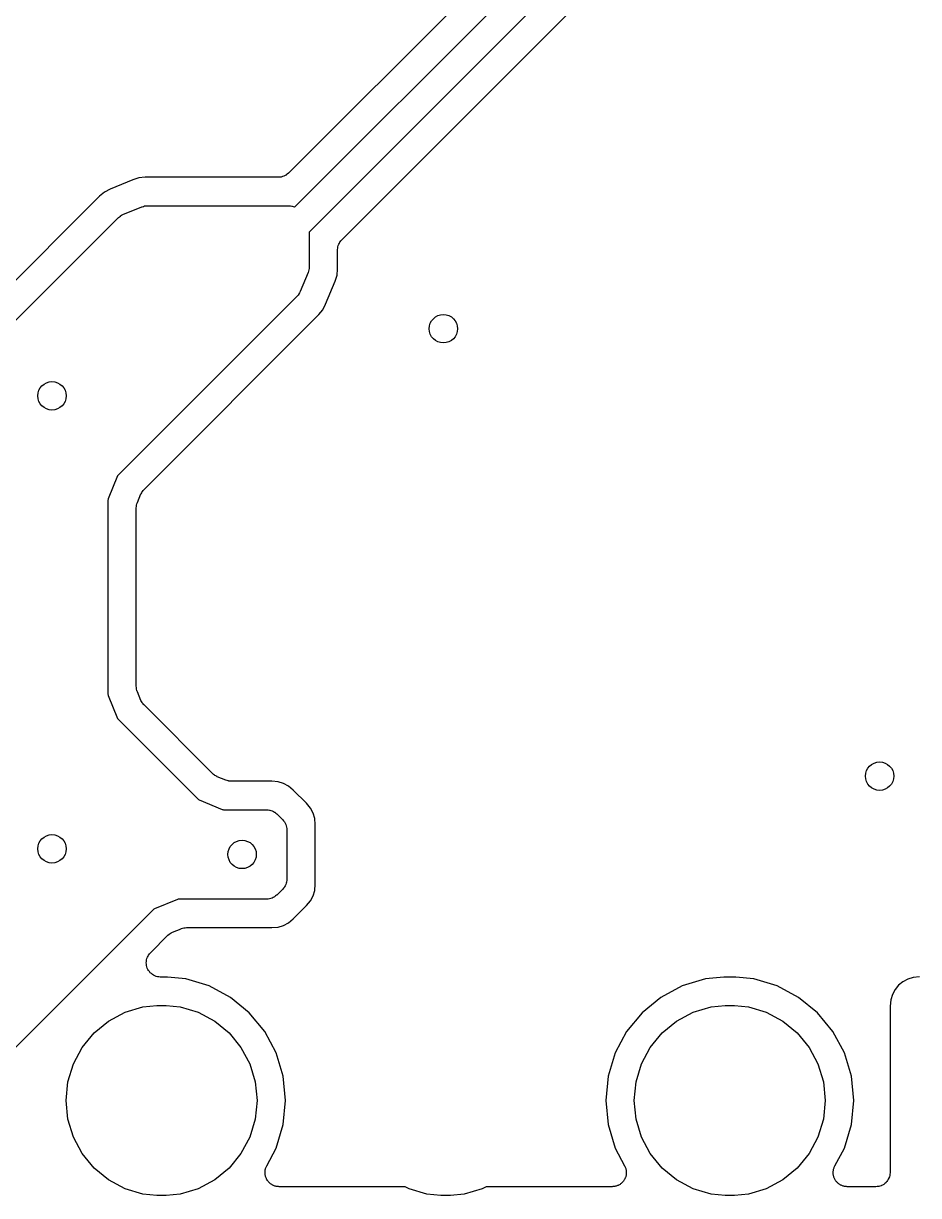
# Model space of a CAD drawing. Extents: x 150.4 to 195, y -135.4 to -96.2.
# Drawn here: x 155.44 to 163.45, y -135.15 to -124.67 of the extents above; entities that cross this region are included whole.
import ezdxf

# ---------------------------------------------------------------- set-up
doc = ezdxf.new("R2010")
doc.units = 0
doc.header["$MEASUREMENT"] = 0
doc.layers.add('BLACK', color=7, linetype='CONTINUOUS')

msp = doc.modelspace()

# ---------------------------------------------------------------- linework, layer by layer
at = {"layer": 'BLACK', "linetype": 'CONTINUOUS'}
for p, q in [((163.11, -120.714), (157.815, -126.009)), ((157.872, -126.311), (163.303, -120.88)), ((163.447, -121.089), (158, -126.536)), ((158.291, -126.604), (161.248, -123.648)), ((156.424, -126.068), (156.219, -126.153)), ((156.478, -126.051), (156.424, -126.068)), ((156.533, -126.046), (156.478, -126.051)), ((157.725, -126.046), (156.533, -126.046)), ((157.737, -126.045), (157.725, -126.046)), ((157.748, -126.044), (157.737, -126.045)), ((157.749, -126.044), (157.748, -126.044)), ((157.75, -126.044), (157.749, -126.044)), ((157.761, -126.04), (157.75, -126.044)), ((157.772, -126.037), (157.761, -126.04)), ((157.773, -126.037), (157.772, -126.037)), ((157.784, -126.031), (157.773, -126.036)), ((157.773, -126.036), (157.773, -126.037)), ((157.794, -126.026), (157.784, -126.031)), ((157.795, -126.025), (157.794, -126.026)), ((157.804, -126.017), (157.795, -126.025)), ((157.795, -126.025), (157.795, -126.025)), ((157.814, -126.01), (157.804, -126.017)), ((157.815, -126.009), (157.814, -126.01)), ((157.815, -126.009), (157.815, -126.009)), ((157.815, -126.009), (157.815, -126.009)), ((157.815, -126.009), (157.815, -126.009)), ((156.219, -126.153), (156.169, -126.179)), ((156.126, -126.215), (155.115, -127.226)), ((156.169, -126.179), (156.126, -126.215)), ((156.323, -126.386), (156.334, -126.38)), ((156.334, -126.38), (156.504, -126.31)), ((156.504, -126.31), (156.505, -126.309)), ((156.504, -126.31), (156.504, -126.31)), ((156.504, -126.31), (156.504, -126.31)), ((156.504, -126.31), (156.504, -126.31)), ((156.505, -126.309), (156.517, -126.306)), ((156.517, -126.306), (156.528, -126.302)), ((156.528, -126.302), (156.528, -126.302)), ((156.528, -126.302), (156.529, -126.302)), ((156.529, -126.302), (156.541, -126.301)), ((156.541, -126.301), (156.552, -126.3)), ((156.552, -126.3), (157.82, -126.3)), ((157.82, -126.3), (157.821, -126.3)), ((157.821, -126.3), (157.821, -126.3)), ((157.821, -126.3), (157.821, -126.3)), ((157.821, -126.3), (157.822, -126.3)), ((157.822, -126.3), (157.834, -126.301)), ((157.834, -126.301), (157.845, -126.303)), ((157.845, -126.303), (157.846, -126.303)), ((157.846, -126.303), (157.847, -126.303)), ((157.847, -126.303), (157.858, -126.306)), ((157.858, -126.306), (157.869, -126.31)), ((157.869, -126.31), (157.87, -126.31)), ((157.87, -126.31), (157.87, -126.31)), ((157.87, -126.31), (157.872, -126.311)), ((155.308, -127.392), (156.292, -126.408)), ((156.292, -126.408), (156.293, -126.407)), ((156.292, -126.408), (156.292, -126.408)), ((156.292, -126.408), (156.292, -126.408)), ((156.293, -126.407), (156.294, -126.406)), ((156.294, -126.406), (156.303, -126.399)), ((156.303, -126.399), (156.312, -126.392)), ((156.312, -126.392), (156.312, -126.391)), ((156.312, -126.391), (156.313, -126.391)), ((156.313, -126.391), (156.323, -126.386)), ((158, -126.536), (158, -126.848)), ((158.254, -126.692), (158.255, -126.681)), ((158.254, -126.694), (158.254, -126.692)), ((158.254, -126.867), (158.254, -126.694)), ((158.254, -126.694), (158.254, -126.694)), ((158.254, -126.694), (158.254, -126.694)), ((158.254, -126.694), (158.254, -126.694)), ((158.255, -126.681), (158.257, -126.669)), ((158.257, -126.668), (158.26, -126.657)), ((158.257, -126.669), (158.257, -126.668)), ((158.257, -126.668), (158.257, -126.668)), ((158.26, -126.657), (158.264, -126.645)), ((158.264, -126.644), (158.27, -126.634)), ((158.264, -126.645), (158.264, -126.644)), ((158.264, -126.645), (158.264, -126.645)), ((158.27, -126.634), (158.275, -126.624)), ((158.275, -126.624), (158.276, -126.623)), ((158.276, -126.622), (158.284, -126.614)), ((158.276, -126.623), (158.276, -126.622)), ((158.284, -126.614), (158.291, -126.604)), ((157.99, -126.896), (157.92, -127.066)), ((157.994, -126.885), (157.99, -126.896)), ((157.997, -126.874), (157.994, -126.885)), ((157.998, -126.873), (157.997, -126.873)), ((157.997, -126.873), (157.997, -126.874)), ((157.999, -126.861), (157.998, -126.873)), ((158, -126.85), (157.999, -126.861)), ((158, -126.848), (158, -126.848)), ((158, -126.848), (158, -126.848)), ((158, -126.848), (158, -126.848)), ((158, -126.848), (158, -126.85)), ((158.249, -126.922), (158.254, -126.867)), ((158.147, -127.181), (158.232, -126.976)), ((158.232, -126.976), (158.249, -126.922)), ((157.892, -127.108), (156.294, -128.706)), ((157.9, -127.099), (157.892, -127.108)), ((157.907, -127.09), (157.9, -127.099)), ((157.908, -127.089), (157.907, -127.09)), ((157.914, -127.078), (157.908, -127.089)), ((157.908, -127.089), (157.908, -127.089)), ((157.919, -127.068), (157.914, -127.078)), ((157.92, -127.067), (157.919, -127.068)), ((157.92, -127.066), (157.92, -127.067)), ((157.92, -127.067), (157.92, -127.067)), ((157.92, -127.067), (157.92, -127.067)), ((158.121, -127.231), (158.147, -127.181)), ((156.523, -128.836), (158.085, -127.274)), ((158.085, -127.274), (158.121, -127.231)), ((156.287, -128.716), (156.202, -128.921)), ((156.29, -128.711), (156.287, -128.716)), ((156.294, -128.706), (156.29, -128.711)), ((156.464, -128.954), (156.495, -128.877)), ((156.495, -128.877), (156.496, -128.876)), ((156.496, -128.876), (156.502, -128.866)), ((156.502, -128.866), (156.507, -128.855)), ((156.507, -128.855), (156.508, -128.855)), ((156.508, -128.854), (156.516, -128.845)), ((156.508, -128.855), (156.508, -128.854)), ((156.516, -128.845), (156.523, -128.836)), ((156.201, -128.927), (156.2, -128.933)), ((156.2, -128.933), (156.2, -130.667)), ((156.202, -128.921), (156.201, -128.927)), ((156.454, -129.001), (156.455, -128.989)), ((156.454, -129.003), (156.454, -129.001)), ((156.454, -129.003), (156.454, -129.003)), ((156.454, -129.003), (156.454, -129.003)), ((156.454, -130.597), (156.454, -129.003)), ((156.454, -129.003), (156.454, -129.003)), ((156.455, -128.989), (156.456, -128.978)), ((156.456, -128.978), (156.457, -128.977)), ((156.457, -128.976), (156.46, -128.965)), ((156.457, -128.977), (156.457, -128.976)), ((156.46, -128.965), (156.464, -128.954)), ((156.2, -130.667), (156.201, -130.673)), ((156.201, -130.673), (156.202, -130.679)), ((156.202, -130.679), (156.287, -130.884)), ((156.455, -130.609), (156.454, -130.597)), ((156.456, -130.62), (156.455, -130.609)), ((156.456, -130.621), (156.456, -130.62)), ((156.456, -130.622), (156.456, -130.621)), ((156.46, -130.633), (156.456, -130.622)), ((156.463, -130.644), (156.46, -130.633)), ((156.464, -130.646), (156.463, -130.644)), ((156.495, -130.723), (156.464, -130.646)), ((156.464, -130.646), (156.464, -130.646)), ((156.464, -130.646), (156.464, -130.646)), ((156.464, -130.646), (156.464, -130.646)), ((156.501, -130.733), (156.495, -130.723)), ((156.506, -130.743), (156.501, -130.733)), ((156.507, -130.744), (156.506, -130.743)), ((156.514, -130.753), (156.507, -130.744)), ((156.507, -130.744), (156.507, -130.744)), ((156.522, -130.763), (156.514, -130.753)), ((156.523, -130.764), (156.522, -130.763)), ((157.136, -131.377), (156.523, -130.764)), ((156.523, -130.764), (156.523, -130.764)), ((156.523, -130.764), (156.523, -130.764)), ((156.523, -130.764), (156.523, -130.764)), ((156.287, -130.884), (156.29, -130.889)), ((156.29, -130.889), (156.294, -130.894)), ((156.294, -130.894), (157.006, -131.606)), ((157.145, -131.384), (157.136, -131.377)), ((157.154, -131.392), (157.145, -131.384)), ((157.155, -131.392), (157.154, -131.392)), ((157.155, -131.393), (157.155, -131.392)), ((157.166, -131.398), (157.155, -131.393)), ((157.176, -131.404), (157.166, -131.398)), ((157.177, -131.405), (157.176, -131.404)), ((157.254, -131.436), (157.177, -131.405)), ((157.265, -131.44), (157.254, -131.436)), ((157.276, -131.443), (157.265, -131.44)), ((157.277, -131.443), (157.276, -131.443)), ((157.278, -131.444), (157.277, -131.443)), ((157.289, -131.445), (157.278, -131.444)), ((157.301, -131.446), (157.289, -131.445)), ((157.303, -131.446), (157.301, -131.446)), ((157.667, -131.446), (157.303, -131.446)), ((157.303, -131.446), (157.303, -131.446)), ((157.303, -131.446), (157.303, -131.446)), ((157.303, -131.446), (157.303, -131.446)), ((157.722, -131.451), (157.667, -131.446)), ((157.77, -131.466), (157.722, -131.451)), ((157.814, -131.489), (157.77, -131.466)), ((157.857, -131.525), (157.814, -131.489)), ((157.006, -131.606), (157.011, -131.61)), ((157.011, -131.61), (157.016, -131.613)), ((157.016, -131.613), (157.221, -131.698)), ((157.975, -131.643), (157.857, -131.525)), ((157.221, -131.698), (157.227, -131.699)), ((157.227, -131.699), (157.233, -131.7)), ((157.233, -131.7), (157.62, -131.7)), ((157.62, -131.7), (157.621, -131.7)), ((157.621, -131.7), (157.621, -131.7)), ((157.621, -131.7), (157.621, -131.7)), ((157.621, -131.7), (157.622, -131.7)), ((157.622, -131.7), (157.634, -131.701)), ((157.634, -131.701), (157.645, -131.703)), ((157.645, -131.703), (157.646, -131.703)), ((157.646, -131.703), (157.647, -131.703)), ((157.647, -131.703), (157.658, -131.706)), ((157.658, -131.706), (157.669, -131.71)), ((157.669, -131.71), (157.67, -131.71)), ((157.67, -131.71), (157.67, -131.71)), ((157.67, -131.71), (157.681, -131.716)), ((157.681, -131.716), (157.691, -131.721)), ((157.691, -131.721), (157.692, -131.722)), ((157.692, -131.722), (157.692, -131.722)), ((157.692, -131.722), (157.701, -131.73)), ((158.011, -131.686), (157.975, -131.643)), ((158.034, -131.73), (158.011, -131.686)), ((157.701, -131.73), (157.71, -131.737)), ((157.71, -131.737), (157.763, -131.79)), ((157.763, -131.79), (157.763, -131.79)), ((157.763, -131.79), (157.763, -131.79)), ((157.763, -131.79), (157.763, -131.79)), ((157.763, -131.79), (157.764, -131.791)), ((157.764, -131.791), (157.771, -131.8)), ((157.771, -131.8), (157.779, -131.809)), ((157.779, -131.809), (157.779, -131.81)), ((157.779, -131.81), (157.78, -131.81)), ((157.78, -131.81), (157.785, -131.821)), ((157.785, -131.821), (157.79, -131.831)), ((157.79, -131.831), (157.791, -131.832)), ((157.791, -131.832), (157.791, -131.832)), ((157.791, -131.832), (157.794, -131.844)), ((158.049, -131.778), (158.034, -131.73)), ((158.054, -131.833), (158.049, -131.778)), ((158.054, -132.367), (158.054, -131.833)), ((157.794, -131.844), (157.798, -131.855)), ((157.798, -131.855), (157.798, -131.856)), ((157.798, -131.856), (157.798, -131.856)), ((157.798, -131.856), (157.799, -131.868)), ((157.799, -131.868), (157.8, -131.88)), ((157.8, -131.88), (157.8, -132.32)), ((157.797, -132.347), (157.794, -132.358)), ((157.799, -132.334), (157.797, -132.345)), ((157.797, -132.345), (157.797, -132.346)), ((157.797, -132.346), (157.797, -132.347)), ((157.8, -132.322), (157.799, -132.334)), ((157.8, -132.32), (157.8, -132.321)), ((157.8, -132.321), (157.8, -132.321)), ((157.8, -132.321), (157.8, -132.321)), ((157.8, -132.321), (157.8, -132.322)), ((157.763, -132.41), (157.71, -132.463)), ((157.77, -132.401), (157.763, -132.41)), ((157.778, -132.392), (157.77, -132.401)), ((157.779, -132.391), (157.778, -132.392)), ((157.778, -132.392), (157.778, -132.392)), ((157.784, -132.381), (157.779, -132.391)), ((157.79, -132.37), (157.784, -132.381)), ((157.794, -132.358), (157.79, -132.369)), ((157.79, -132.369), (157.79, -132.37)), ((157.79, -132.37), (157.79, -132.37)), ((158.034, -132.47), (158.049, -132.422)), ((158.049, -132.422), (158.054, -132.367)), ((156.821, -132.502), (156.616, -132.587)), ((156.827, -132.501), (156.821, -132.502)), ((156.833, -132.5), (156.827, -132.501)), ((157.62, -132.5), (156.833, -132.5)), ((157.632, -132.499), (157.62, -132.5)), ((157.644, -132.498), (157.632, -132.499)), ((157.645, -132.498), (157.644, -132.498)), ((157.644, -132.498), (157.644, -132.498)), ((157.656, -132.494), (157.645, -132.498)), ((157.668, -132.491), (157.656, -132.494)), ((157.669, -132.49), (157.668, -132.491)), ((157.668, -132.491), (157.668, -132.491)), ((157.679, -132.485), (157.669, -132.49)), ((157.69, -132.48), (157.679, -132.485)), ((157.691, -132.479), (157.69, -132.479)), ((157.69, -132.479), (157.69, -132.48)), ((157.7, -132.471), (157.691, -132.479)), ((157.709, -132.464), (157.7, -132.471)), ((157.71, -132.463), (157.709, -132.464)), ((157.71, -132.463), (157.71, -132.463)), ((157.71, -132.463), (157.71, -132.463)), ((157.71, -132.463), (157.71, -132.463)), ((157.857, -132.675), (157.975, -132.557)), ((157.975, -132.557), (158.011, -132.514)), ((158.011, -132.514), (158.034, -132.47)), ((156.606, -132.594), (155.094, -134.106)), ((156.611, -132.59), (156.606, -132.594)), ((156.616, -132.587), (156.611, -132.59)), ((156.777, -132.795), (156.854, -132.764)), ((156.854, -132.764), (156.856, -132.763)), ((156.854, -132.764), (156.854, -132.764)), ((156.854, -132.764), (156.854, -132.764)), ((156.854, -132.764), (156.854, -132.764)), ((156.856, -132.763), (156.867, -132.76)), ((156.867, -132.76), (156.878, -132.756)), ((156.878, -132.756), (156.879, -132.756)), ((156.879, -132.756), (156.88, -132.756)), ((156.88, -132.756), (156.891, -132.755)), ((156.891, -132.755), (156.903, -132.754)), ((156.903, -132.754), (157.667, -132.754)), ((157.667, -132.754), (157.722, -132.749)), ((157.722, -132.749), (157.77, -132.734)), ((157.77, -132.734), (157.814, -132.711)), ((157.814, -132.711), (157.857, -132.675)), ((156.58, -132.979), (156.736, -132.823)), ((156.736, -132.823), (156.737, -132.822)), ((156.736, -132.823), (156.736, -132.823)), ((156.736, -132.823), (156.736, -132.823)), ((156.736, -132.823), (156.736, -132.823)), ((156.737, -132.822), (156.747, -132.814)), ((156.747, -132.814), (156.756, -132.807)), ((156.756, -132.807), (156.757, -132.806)), ((156.756, -132.807), (156.756, -132.807)), ((156.757, -132.806), (156.767, -132.801)), ((156.767, -132.801), (156.777, -132.795)), ((156.572, -132.989), (156.58, -132.979)), ((156.543, -133.068), (156.544, -133.056)), ((156.543, -133.069), (156.543, -133.068)), ((156.543, -133.068), (156.543, -133.068)), ((156.544, -133.081), (156.543, -133.069)), ((156.544, -133.056), (156.545, -133.044)), ((156.545, -133.093), (156.544, -133.081)), ((156.545, -133.043), (156.549, -133.032)), ((156.545, -133.044), (156.545, -133.043)), ((156.545, -133.044), (156.545, -133.044)), ((156.549, -133.032), (156.553, -133.02)), ((156.553, -133.02), (156.559, -133.009)), ((156.553, -133.02), (156.553, -133.02)), ((156.553, -133.02), (156.553, -133.02)), ((156.559, -133.009), (156.564, -132.998)), ((156.564, -132.998), (156.564, -132.998)), ((156.564, -132.998), (156.565, -132.998)), ((156.565, -132.998), (156.572, -132.989)), ((156.549, -133.105), (156.545, -133.093)), ((156.545, -133.093), (156.545, -133.093)), ((156.545, -133.093), (156.545, -133.093)), ((156.552, -133.117), (156.549, -133.105)), ((156.558, -133.128), (156.552, -133.117)), ((156.552, -133.117), (156.552, -133.117)), ((156.552, -133.117), (156.552, -133.117)), ((156.564, -133.139), (156.558, -133.128)), ((156.571, -133.148), (156.564, -133.139)), ((156.564, -133.139), (156.564, -133.139)), ((156.564, -133.139), (156.564, -133.139)), ((156.579, -133.158), (156.571, -133.148)), ((156.589, -133.166), (156.579, -133.158)), ((156.579, -133.158), (156.579, -133.158)), ((156.579, -133.158), (156.579, -133.158)), ((156.598, -133.174), (156.589, -133.166)), ((156.609, -133.18), (156.598, -133.174)), ((156.598, -133.174), (156.598, -133.174)), ((156.598, -133.174), (156.598, -133.174)), ((156.62, -133.186), (156.609, -133.18)), ((156.632, -133.19), (156.62, -133.186)), ((156.62, -133.186), (156.62, -133.186)), ((156.62, -133.186), (156.62, -133.186)), ((156.643, -133.193), (156.632, -133.19)), ((156.644, -133.193), (156.643, -133.193)), ((156.656, -133.195), (156.644, -133.193)), ((156.644, -133.193), (156.644, -133.193)), ((156.668, -133.196), (156.656, -133.195)), ((156.669, -133.196), (156.668, -133.196)), ((156.668, -133.196), (156.668, -133.196)), ((156.668, -133.196), (156.668, -133.196)), ((156.67, -133.196), (156.669, -133.196)), ((156.734, -133.196), (156.67, -133.196)), ((156.896, -133.212), (156.734, -133.196)), ((161.706, -133.196), (161.544, -133.212)), ((161.814, -133.196), (161.706, -133.196)), ((161.976, -133.212), (161.814, -133.196)), ((163.456, -133.194), (163.4, -133.2)), ((157.105, -133.275), (156.896, -133.212)), ((157.296, -133.378), (157.105, -133.275)), ((161.335, -133.275), (161.144, -133.378)), ((161.544, -133.212), (161.335, -133.275)), ((162.185, -133.275), (161.976, -133.212)), ((162.376, -133.378), (162.185, -133.275)), ((163.27, -133.27), (163.238, -133.308)), ((163.308, -133.238), (163.27, -133.27)), ((163.352, -133.214), (163.308, -133.238)), ((163.4, -133.2), (163.352, -133.214)), ((157.464, -133.516), (157.296, -133.378)), ((161.144, -133.378), (160.976, -133.516)), ((162.544, -133.516), (162.376, -133.378)), ((163.2, -133.4), (163.194, -133.456)), ((163.214, -133.352), (163.2, -133.4)), ((163.238, -133.308), (163.214, -133.352)), ((156.353, -133.511), (156.513, -133.462)), ((156.513, -133.462), (156.638, -133.45)), ((156.638, -133.45), (156.722, -133.45)), ((156.722, -133.45), (156.847, -133.462)), ((156.847, -133.462), (157.007, -133.511)), ((161.433, -133.511), (161.593, -133.462)), ((161.593, -133.462), (161.718, -133.45)), ((161.718, -133.45), (161.802, -133.45)), ((161.802, -133.45), (161.927, -133.462)), ((161.927, -133.462), (162.087, -133.511)), ((163.194, -133.456), (163.194, -134.944)), ((156.076, -133.696), (156.205, -133.59)), ((156.205, -133.59), (156.353, -133.511)), ((157.007, -133.511), (157.155, -133.59)), ((157.155, -133.59), (157.284, -133.696)), ((157.602, -133.684), (157.464, -133.516)), ((160.976, -133.516), (160.838, -133.684)), ((161.156, -133.696), (161.285, -133.59)), ((161.285, -133.59), (161.433, -133.511)), ((162.087, -133.511), (162.235, -133.59)), ((162.235, -133.59), (162.364, -133.696)), ((162.682, -133.684), (162.544, -133.516)), ((155.97, -133.825), (156.076, -133.696)), ((157.284, -133.696), (157.39, -133.825)), ((157.705, -133.875), (157.602, -133.684)), ((160.838, -133.684), (160.735, -133.875)), ((161.05, -133.825), (161.156, -133.696)), ((162.364, -133.696), (162.47, -133.825)), ((162.785, -133.875), (162.682, -133.684)), ((155.891, -133.973), (155.97, -133.825)), ((157.39, -133.825), (157.469, -133.973)), ((160.971, -133.973), (161.05, -133.825)), ((162.47, -133.825), (162.549, -133.973)), ((157.768, -134.084), (157.705, -133.875)), ((160.735, -133.875), (160.672, -134.084)), ((162.848, -134.084), (162.785, -133.875)), ((155.842, -134.133), (155.891, -133.973)), ((157.469, -133.973), (157.518, -134.133)), ((160.922, -134.133), (160.971, -133.973)), ((162.549, -133.973), (162.598, -134.133)), ((155.826, -134.3), (155.842, -134.133)), ((157.518, -134.133), (157.534, -134.3)), ((157.789, -134.3), (157.768, -134.084)), ((160.672, -134.084), (160.651, -134.3)), ((160.906, -134.3), (160.922, -134.133)), ((162.598, -134.133), (162.614, -134.3)), ((162.869, -134.3), (162.848, -134.084)), ((155.842, -134.467), (155.826, -134.3)), ((157.534, -134.3), (157.518, -134.467)), ((157.768, -134.516), (157.789, -134.3)), ((160.651, -134.3), (160.672, -134.516)), ((160.922, -134.467), (160.906, -134.3)), ((162.614, -134.3), (162.598, -134.467)), ((162.848, -134.516), (162.869, -134.3)), ((155.891, -134.627), (155.842, -134.467)), ((157.518, -134.467), (157.469, -134.627)), ((157.705, -134.725), (157.768, -134.516)), ((160.672, -134.516), (160.735, -134.725)), ((160.971, -134.627), (160.922, -134.467)), ((162.598, -134.467), (162.549, -134.627)), ((162.785, -134.725), (162.848, -134.516)), ((155.97, -134.775), (155.891, -134.627)), ((157.469, -134.627), (157.39, -134.775)), ((161.05, -134.775), (160.971, -134.627)), ((162.549, -134.627), (162.47, -134.775)), ((157.62, -134.884), (157.705, -134.725)), ((160.735, -134.725), (160.82, -134.884)), ((162.7, -134.884), (162.785, -134.725)), ((156.076, -134.904), (155.97, -134.775)), ((157.39, -134.775), (157.284, -134.904)), ((161.156, -134.904), (161.05, -134.775)), ((162.47, -134.775), (162.364, -134.904)), ((156.205, -135.01), (156.076, -134.904)), ((157.284, -134.904), (157.155, -135.01)), ((157.605, -134.931), (157.607, -134.925)), ((157.605, -134.937), (157.605, -134.931)), ((157.605, -134.943), (157.605, -134.937)), ((157.605, -134.95), (157.605, -134.943)), ((157.605, -134.956), (157.605, -134.95)), ((157.606, -134.962), (157.605, -134.956)), ((157.607, -134.968), (157.606, -134.962)), ((157.607, -134.918), (157.609, -134.913)), ((157.607, -134.925), (157.607, -134.918)), ((157.609, -134.974), (157.607, -134.968)), ((157.609, -134.913), (157.61, -134.907)), ((157.61, -134.98), (157.609, -134.974)), ((157.61, -134.907), (157.613, -134.901)), ((157.613, -134.901), (157.615, -134.895)), ((157.615, -134.895), (157.617, -134.89)), ((157.617, -134.89), (157.62, -134.884)), ((160.82, -134.884), (160.821, -134.886)), ((160.821, -134.886), (160.823, -134.891)), ((160.823, -134.891), (160.826, -134.896)), ((160.826, -134.896), (160.828, -134.903)), ((160.828, -134.903), (160.83, -134.909)), ((160.83, -134.909), (160.831, -134.915)), ((160.831, -134.976), (160.83, -134.982)), ((160.831, -134.915), (160.833, -134.92)), ((160.833, -134.97), (160.831, -134.976)), ((160.833, -134.92), (160.834, -134.927)), ((160.835, -134.958), (160.833, -134.964)), ((160.833, -134.964), (160.833, -134.97)), ((160.834, -134.927), (160.835, -134.933)), ((160.835, -134.933), (160.835, -134.939)), ((160.835, -134.939), (160.835, -134.945)), ((160.835, -134.945), (160.835, -134.951)), ((160.835, -134.951), (160.835, -134.958)), ((161.285, -135.01), (161.156, -134.904)), ((162.364, -134.904), (162.235, -135.01)), ((162.685, -134.931), (162.687, -134.925)), ((162.685, -134.937), (162.685, -134.931)), ((162.685, -134.943), (162.685, -134.937)), ((162.685, -134.95), (162.685, -134.943)), ((162.685, -134.956), (162.685, -134.95)), ((162.686, -134.962), (162.685, -134.956)), ((162.687, -134.968), (162.686, -134.962)), ((162.687, -134.918), (162.689, -134.913)), ((162.687, -134.925), (162.687, -134.918)), ((162.689, -134.974), (162.687, -134.968)), ((162.689, -134.913), (162.69, -134.907)), ((162.69, -134.98), (162.689, -134.974)), ((162.69, -134.907), (162.693, -134.901)), ((162.693, -134.901), (162.695, -134.895)), ((162.695, -134.895), (162.697, -134.89)), ((162.697, -134.89), (162.7, -134.884)), ((163.191, -134.97), (163.188, -134.982)), ((163.192, -134.97), (163.191, -134.97)), ((163.191, -134.97), (163.191, -134.97)), ((163.193, -134.958), (163.192, -134.97)), ((163.194, -134.946), (163.193, -134.958)), ((163.194, -134.944), (163.194, -134.945)), ((163.194, -134.945), (163.194, -134.945)), ((163.194, -134.945), (163.194, -134.945)), ((163.194, -134.945), (163.194, -134.946)), ((156.353, -135.089), (156.205, -135.01)), ((157.155, -135.01), (157.007, -135.089)), ((157.612, -134.986), (157.61, -134.98)), ((157.614, -134.992), (157.612, -134.986)), ((157.617, -134.997), (157.614, -134.992)), ((157.619, -135.003), (157.617, -134.997)), ((157.623, -135.008), (157.619, -135.003)), ((157.625, -135.014), (157.623, -135.008)), ((157.629, -135.019), (157.625, -135.014)), ((157.633, -135.024), (157.629, -135.019)), ((157.637, -135.028), (157.633, -135.024)), ((157.641, -135.033), (157.637, -135.028)), ((157.646, -135.037), (157.641, -135.033)), ((157.65, -135.042), (157.646, -135.037)), ((157.655, -135.045), (157.65, -135.042)), ((157.66, -135.049), (157.655, -135.045)), ((157.666, -135.052), (157.66, -135.049)), ((157.671, -135.056), (157.666, -135.052)), ((157.676, -135.058), (157.671, -135.056)), ((157.682, -135.061), (157.676, -135.058)), ((157.688, -135.063), (157.682, -135.061)), ((157.694, -135.065), (157.688, -135.063)), ((157.7, -135.066), (157.694, -135.065)), ((157.705, -135.068), (157.7, -135.066)), ((157.712, -135.069), (157.705, -135.068)), ((157.718, -135.07), (157.712, -135.069)), ((157.724, -135.07), (157.718, -135.07)), ((157.73, -135.071), (157.724, -135.07)), ((157.732, -135.071), (157.73, -135.071)), ((158.859, -135.071), (157.732, -135.071)), ((158.893, -135.089), (158.859, -135.071)), ((159.581, -135.071), (159.547, -135.089)), ((160.708, -135.071), (159.581, -135.071)), ((160.714, -135.07), (160.708, -135.071)), ((160.72, -135.07), (160.714, -135.07)), ((160.727, -135.069), (160.72, -135.07)), ((160.733, -135.069), (160.727, -135.069)), ((160.739, -135.067), (160.733, -135.069)), ((160.745, -135.066), (160.739, -135.067)), ((160.751, -135.063), (160.745, -135.066)), ((160.757, -135.061), (160.751, -135.063)), ((160.762, -135.059), (160.757, -135.061)), ((160.767, -135.056), (160.762, -135.059)), ((160.773, -135.053), (160.767, -135.056)), ((160.779, -135.05), (160.773, -135.053)), ((160.783, -135.046), (160.779, -135.05)), ((160.788, -135.043), (160.783, -135.046)), ((160.793, -135.038), (160.788, -135.043)), ((160.798, -135.034), (160.793, -135.038)), ((160.802, -135.03), (160.798, -135.034)), ((160.806, -135.025), (160.802, -135.03)), ((160.81, -135.02), (160.806, -135.025)), ((160.814, -135.015), (160.81, -135.02)), ((160.817, -135.01), (160.814, -135.015)), ((160.82, -135.005), (160.817, -135.01)), ((160.822, -134.999), (160.82, -135.005)), ((160.825, -134.993), (160.822, -134.999)), ((160.827, -134.988), (160.825, -134.993)), ((160.83, -134.982), (160.827, -134.988)), ((161.433, -135.089), (161.285, -135.01)), ((162.235, -135.01), (162.087, -135.089)), ((162.692, -134.986), (162.69, -134.98)), ((162.694, -134.992), (162.692, -134.986)), ((162.697, -134.997), (162.694, -134.992)), ((162.699, -135.003), (162.697, -134.997)), ((162.703, -135.008), (162.699, -135.003)), ((162.705, -135.014), (162.703, -135.008)), ((162.709, -135.019), (162.705, -135.014)), ((162.713, -135.024), (162.709, -135.019)), ((162.717, -135.028), (162.713, -135.024)), ((162.721, -135.033), (162.717, -135.028)), ((162.726, -135.037), (162.721, -135.033)), ((162.73, -135.042), (162.726, -135.037)), ((162.735, -135.045), (162.73, -135.042)), ((162.74, -135.049), (162.735, -135.045)), ((162.746, -135.052), (162.74, -135.049)), ((162.751, -135.056), (162.746, -135.052)), ((162.756, -135.058), (162.751, -135.056)), ((162.762, -135.061), (162.756, -135.058)), ((162.768, -135.063), (162.762, -135.061)), ((162.774, -135.065), (162.768, -135.063)), ((162.78, -135.066), (162.774, -135.065)), ((162.785, -135.068), (162.78, -135.066)), ((162.792, -135.069), (162.785, -135.068)), ((162.798, -135.07), (162.792, -135.069)), ((162.804, -135.07), (162.798, -135.07)), ((162.81, -135.071), (162.804, -135.07)), ((162.812, -135.071), (162.81, -135.071)), ((163.067, -135.071), (162.812, -135.071)), ((163.079, -135.07), (163.067, -135.071)), ((163.091, -135.069), (163.079, -135.07)), ((163.092, -135.069), (163.091, -135.069)), ((163.091, -135.069), (163.091, -135.069)), ((163.103, -135.065), (163.092, -135.069)), ((163.115, -135.062), (163.103, -135.065)), ((163.116, -135.061), (163.115, -135.062)), ((163.115, -135.062), (163.115, -135.062)), ((163.126, -135.056), (163.116, -135.061)), ((163.137, -135.05), (163.126, -135.056)), ((163.147, -135.042), (163.137, -135.05)), ((163.137, -135.05), (163.137, -135.05)), ((163.137, -135.05), (163.137, -135.05)), ((163.156, -135.035), (163.147, -135.042)), ((163.157, -135.034), (163.156, -135.034)), ((163.156, -135.034), (163.156, -135.035)), ((163.164, -135.025), (163.157, -135.034)), ((163.172, -135.016), (163.164, -135.025)), ((163.178, -135.004), (163.172, -135.015)), ((163.172, -135.015), (163.172, -135.015)), ((163.172, -135.015), (163.172, -135.016)), ((163.184, -134.994), (163.178, -135.004)), ((163.188, -134.982), (163.184, -134.993)), ((163.184, -134.993), (163.184, -134.994)), ((163.184, -134.994), (163.184, -134.994)), ((156.513, -135.138), (156.353, -135.089)), ((156.638, -135.15), (156.513, -135.138)), ((156.722, -135.15), (156.638, -135.15)), ((156.847, -135.138), (156.722, -135.15)), ((157.007, -135.089), (156.847, -135.138)), ((159.053, -135.138), (158.893, -135.089)), ((159.178, -135.15), (159.053, -135.138)), ((159.262, -135.15), (159.178, -135.15)), ((159.387, -135.138), (159.262, -135.15)), ((159.547, -135.089), (159.387, -135.138)), ((161.593, -135.138), (161.433, -135.089)), ((161.718, -135.15), (161.593, -135.138)), ((161.802, -135.15), (161.718, -135.15)), ((161.927, -135.138), (161.802, -135.15)), ((162.087, -135.089), (161.927, -135.138))]:
    msp.add_line(p, q, dxfattribs=at)
at = {"layer": 'BLACK'}
for centre in [(159.2, -127.4), (155.7, -128), (163.1, -131.4), (155.7, -132.05), (157.4, -132.1)]:
    msp.add_circle(centre, 0.127, dxfattribs=at)

doc.saveas('drawing.dxf')
